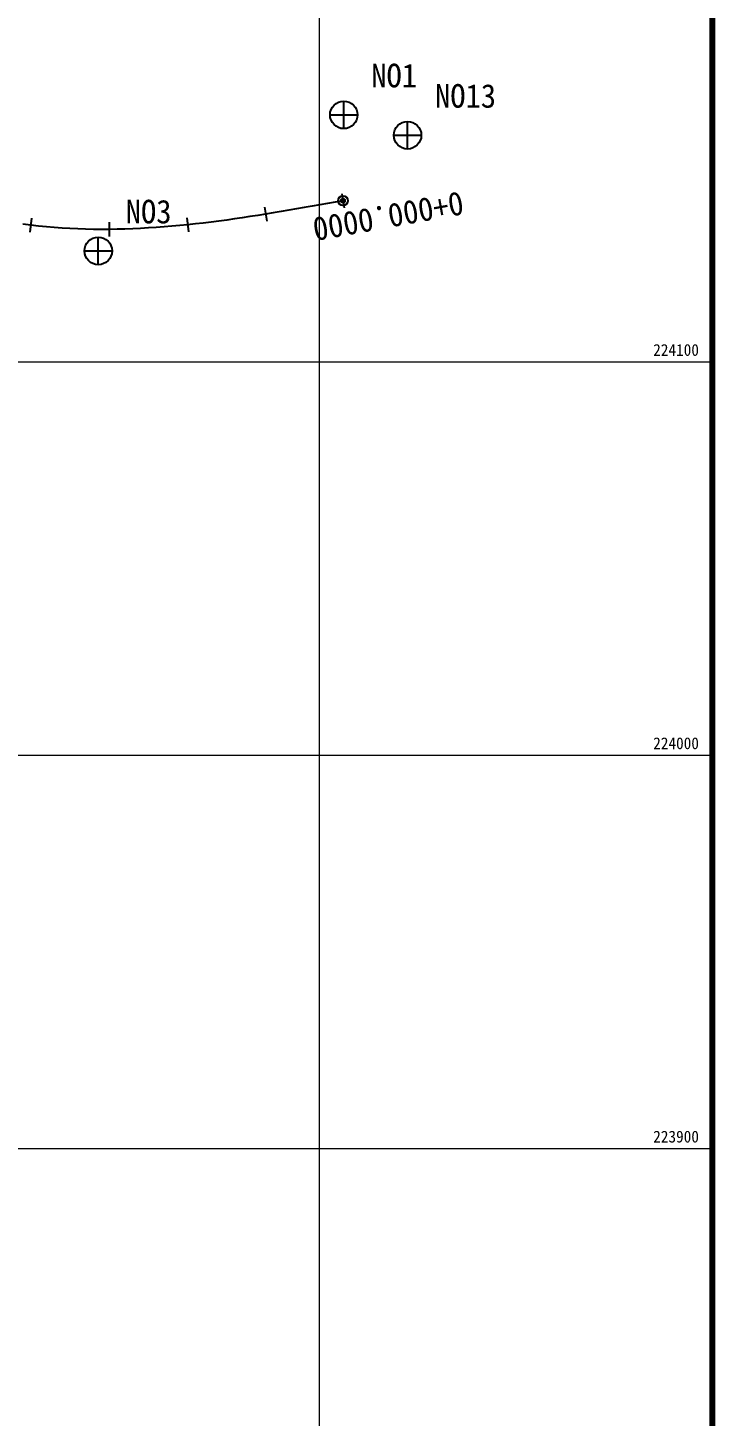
# Model space of a CAD drawing. Header units: metres. Extents: x 222706 to 224249, y 221324 to 222332.
# Drawn here: x 223333.1 to 223508, y 221635.5 to 221988.5 of the extents above; entities that cross this region are included whole.
import ezdxf
from ezdxf.enums import TextEntityAlignment as Align

# ---------------------------------------------------------------- set-up
doc = ezdxf.new("R2010")
doc.units = ezdxf.units.M
for name, color, linetype in [('CA-ALGN-CNTL', 2, 'Continuous'), ('CA-ALGN-STSM', 2, 'Continuous'), ('CA-ALGN-TEXT', 3, 'Continuous'), ('CV-GRID-LINE', 1, 'Continuous'), ('CV-GRID-TEXT', 4, 'Continuous'), ('CV-SURV-SYMB', 3, 'Continuous'), ('CV-SURV-TEXT', 3, 'Continuous'), ('CZ-LIN1', 7, 'Continuous')]:
    doc.layers.add(name, color=color, linetype=linetype)
doc.styles.add('GTXT', font='DotumChe.ttf')
doc.styles.add('Han_Romanstyle', font='DotumChe.ttf')

# ---------------------------------------------------------------- blocks, each defined once
blk = doc.blocks.new('CASTAMS')
blk.add_line((0, -1.5), (0, 1.5))
at = {"style": 'GTXT', "flags": 1}
for tag, p in [('STA_DST', (0, -3.62)), ('XSEC_DAT', (0, -6.85))]:
    blk.add_attdef(tag, text='', height=2.5, dxfattribs=at).set_placement(p, align=Align.MIDDLE)

msp = doc.modelspace()

# ---------------------------------------------------------------- linework, layer by layer
at = {"layer": 'CA-ALGN-CNTL'}
msp.add_lwpolyline([(223413.28, 221944.57), (223411.31, 221944.22), (223409.34, 221943.86), (223407.37, 221943.51), (223405.41, 221943.16), (223403.44, 221942.81), (223401.47, 221942.47), (223399.49, 221942.13), (223397.52, 221941.79), (223395.55, 221941.47), (223393.58, 221941.14), (223391.6, 221940.83), (223389.62, 221940.52), (223387.65, 221940.23), (223385.67, 221939.94), (223383.69, 221939.66), (223381.7, 221939.4), (223379.72, 221939.14), (223377.73, 221938.9), (223375.75, 221938.68), (223373.76, 221938.46), (223371.77, 221938.26), (223369.78, 221938.08), (223367.78, 221937.92), (223365.79, 221937.77), (223363.79, 221937.64), (223361.8, 221937.52), (223359.8, 221937.43), (223357.8, 221937.36), (223355.8, 221937.31), (223353.8, 221937.28), (223351.8, 221937.27), (223349.8, 221937.29), (223347.8, 221937.33), (223345.8, 221937.4), (223343.81, 221937.49), (223341.81, 221937.61), (223339.81, 221937.75), (223337.82, 221937.93), (223335.83, 221938.13), (223333.85, 221938.36), (223331.86, 221938.62)], dxfattribs=at)
at = {"layer": 'CA-ALGN-STSM'}
for radius in [1.25, 0.5]:
    msp.add_circle((223413.28, 221944.57), radius, dxfattribs=at)
at = {"layer": 'CV-GRID-LINE', "lineweight": 0}
for p, q in [((223407.23, 222203.63), (223407.23, 221503.63)), ((223507.23, 222203.63), (223507.23, 221503.63)), ((222707.23, 221903.63), (223507.23, 221903.63)), ((222707.23, 221803.63), (223507.23, 221803.63)), ((222707.23, 221703.63), (223507.23, 221703.63))]:
    msp.add_line(p, q, dxfattribs=at)
at = {"layer": 'CV-SURV-SYMB'}
for p, q in [((223413.48, 221962.89), (223413.48, 221969.89)), ((223409.98, 221966.39), (223416.98, 221966.39)), ((223429.71, 221957.71), (223429.71, 221964.71)), ((223426.21, 221961.21), (223433.21, 221961.21)), ((223351.03, 221928.3), (223351.03, 221935.3)), ((223347.53, 221931.8), (223354.53, 221931.8))]:
    msp.add_line(p, q, dxfattribs=at)
for centre in [(223413.48, 221966.39), (223429.71, 221961.21), (223351.03, 221931.8)]:
    msp.add_circle(centre, 3.5, dxfattribs=at)
for p in [(223413.48, 221966.39), (223429.71, 221961.21), (223351.03, 221931.8)]:
    msp.add_point(p, dxfattribs=at)
at = {"layer": 'CZ-LIN1', "const_width": 1.5}
msp.add_lwpolyline([(222707.23, 222203.63), (223507.23, 222203.63), (223507.23, 221503.63), (222707.23, 221503.63)], close=True, dxfattribs=at)

# ---------------------------------------------------------------- block references
at = {"layer": 'CA-ALGN-STSM', "yscale": 1.200000000011642, "zscale": 1.2}
for p, xscale, rotation in [((223413.28, 221944.57), 1.199999999987071, 190.2292729018164), ((223393.58, 221941.14), 1.200000000000247, 189.1491375542869), ((223333.85, 221938.36), 1.199999999999723, 172.9471073406577), ((223353.8, 221937.28), 1.199999999999475, 180.5080547740335), ((223373.76, 221938.46), 1.199999999987917, 185.9087315122536)]:
    msp.add_blockref('CASTAMS', p, dxfattribs=dict(at, xscale=xscale, rotation=rotation))

# ---------------------------------------------------------------- texts
at = {"layer": 'CA-ALGN-TEXT', "style": 'Han_Romanstyle'}
msp.add_text('0+000.0000', height=6, rotation=190.2293, dxfattribs=at).set_placement((223443.34, 221946.95))
at = {"layer": 'CV-GRID-TEXT', "lineweight": 0, "style": 'Han_Romanstyle'}
for s, p in [('224100', (223492.2, 221905.13)), ('224000', (223492.2, 221805.13)), ('223900', (223492.2, 221705.13))]:
    msp.add_text(s, height=3, dxfattribs=at).set_placement(p)
at = {"layer": 'CV-SURV-TEXT', "style": 'Han_Romanstyle'}
for s, p in [('NO1', (223420.48, 221973.39)), ('NO13', (223436.71, 221968.21)), ('NO3', (223358.03, 221938.8))]:
    msp.add_text(s, height=6, dxfattribs=at).set_placement(p)

doc.saveas('drawing.dxf')
